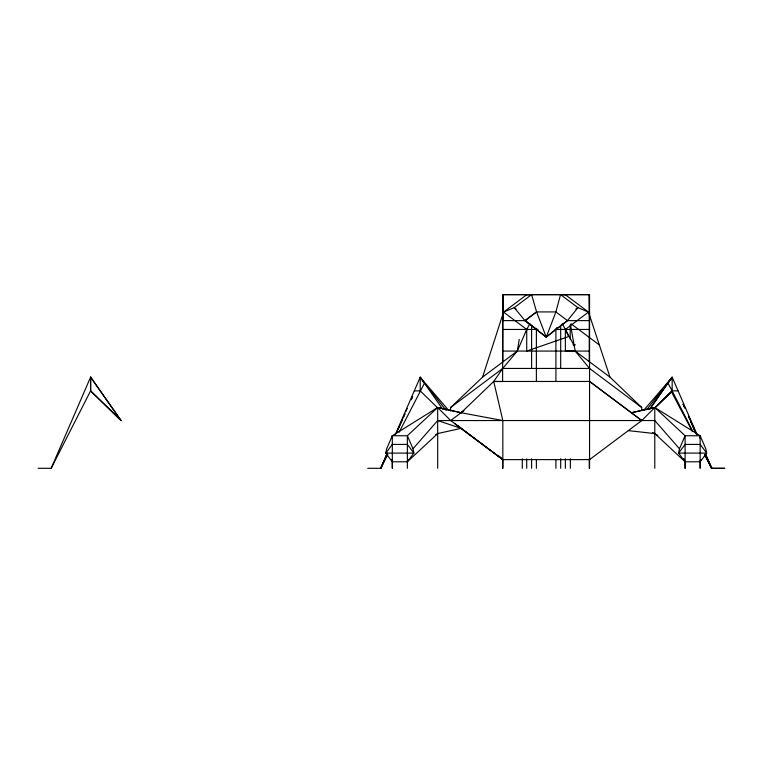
<?xml version="1.0" encoding="UTF-8"?>
<svg xmlns="http://www.w3.org/2000/svg" width="763" height="763" viewBox="0 0 763 763"><rect width="100%" height="100%" fill="white"/><g stroke="black" fill="none" stroke-linecap="round" stroke-linejoin="round"><path stroke-width="1.14" d="M51.178 468.301L90.606 390.866L90.625 377.122L121.04 420.547L90.606 377.122L51.178 468.301L38.15 468.301M392.296 460.165L392.325 468.301L392.325 435.74L437.685 407.518L461.119 412.735L502.836 420.547L502.836 468.301M392.325 438.067L392.325 435.74L407.366 435.74L437.685 407.518L461.148 412.726L493.718 381.462L502.722 368.443L517.314 351.075L526.718 329.454L529.97 323.607M683.705 458.534L685.107 461.787L685.107 468.301L685.107 435.74L654.788 407.518L631.316 412.783M450.628 411.066L450.628 407.518L482.578 377.122L503.561 312.086L514.233 307.651L525.011 320.613L536.589 311.924L555.893 311.924L567.481 320.613L589.561 320.613L589.246 294.632L502.836 294.632L502.722 320.613L526.27 320.613M641.712 410.589L641.721 407.518L609.971 377.122L575.197 351.075L565.364 351.066L565.364 329.454L562.245 323.607M526.422 331.781L526.718 329.454L503.561 312.086L526.718 294.718L531.601 294.632L536.589 311.924L546.241 337.112L567.481 320.613L577.925 307.651L588.492 312.086L609.971 377.122M519.25 339.44L517.314 351.075L482.578 377.122M700.176 460.165L700.148 468.301L700.148 435.74L685.107 435.74L679.471 448.768L678.593 453.108L685.107 461.787L700.186 461.787L706.7 453.108L705.794 448.768L700.148 435.74L654.788 407.518L631.344 412.735M526.718 329.454L526.718 351.075L568.607 336.588L565.364 329.454L588.492 312.086L565.316 294.718L560.547 294.632L555.893 311.924L546.241 337.112L525.011 320.613L536.589 311.924M387.366 453.108L380.775 468.301L387.795 454.51M395.329 434.652L420.241 377.122L424.476 383.169L399.135 432.23M408.31 459.622L407.366 461.787L392.287 461.787L385.773 453.108L386.688 448.768L392.325 435.74L392.325 438.105M700.148 461.787L701.092 459.622M387.118 454.166L380.861 468.301L367.747 468.301M398.191 429.14L402.521 419.354M403.484 417.18L404.934 413.918M380.603 468.224L386.898 454.09M396.111 433.441L404.829 413.88M405.802 411.705L407.251 408.443M536.589 328.376L536.589 329.292L525.011 320.613L546.241 337.112L555.912 329.292L556.971 327.384M649.771 409.044L672.165 377.122L697.039 434.652M649.809 409.044L672.165 377.122L672.165 390.866L692.69 431.171M667.205 384.123L671.45 378.086L643.982 409.979M646.766 409.664L671.43 378.086M457.342 425.506L461.119 428.348L437.685 433.565L407.366 461.787L413.88 453.108L413.002 448.768L437.685 420.547L654.788 420.547L679.471 448.768M655.407 407.49L671.45 391.82L692.461 431.591M577.934 307.651L576.113 309.025L577.934 307.651L560.547 294.632M531.601 294.632L514.233 307.651L516.055 309.025M450.628 407.518L502.722 368.443L589.561 368.443L641.721 407.518M555.912 329.292L567.481 320.613M437.685 468.301L437.685 407.518L450.695 420.547L463.875 410.599L460.099 413.451M502.617 381.548L502.722 294.632L589.561 294.632L589.561 468.301M589.561 459.622L641.778 420.547L654.788 407.518L654.788 468.301M435.673 434.824L437.685 433.565M502.836 329.454L538.087 329.454M555.035 329.454L589.246 329.454M573.051 344.857L575.426 344.857M502.836 351.075L589.246 351.075M502.836 420.547L493.718 381.462L589.675 381.462L641.778 420.547L589.561 381.462M414.261 390.866L420.203 390.866L437.981 408.176M678.107 390.866L672.165 390.866L654.406 408.176L672.165 390.866L667.921 383.169M589.675 459.622L502.722 459.622L454.414 423.379M724.85 468.234L711.593 468.301L704.573 454.51M724.411 468.368L711.383 468.368L705.613 455.32M493.718 381.462L502.722 381.548M628.33 430.628L654.788 433.565L657.811 435.454M654.788 433.565L652.556 433.069L654.788 433.565L685.107 461.787M437.685 420.547L461.119 428.358L502.836 459.622L499.469 456.255M571.144 323.846L599.184 344.857M450.695 420.547L502.836 459.622M90.606 390.866L121.04 420.547L90.606 390.866L90.606 377.122M448.262 409.912L420.814 378.019L446.212 410.523M589.561 368.443L575.197 351.075L570.409 324.275M442.588 409.044L420.203 377.122L420.203 390.866M565.364 329.454L574.253 345.763M704.63 454.624L711.822 468.234L705.498 454.109M683.123 404.152L685.06 408.491M688.474 416.093L696.733 434.557M683.057 404.171L684.516 407.423M688.388 416.121L689.838 419.383M690.811 421.558L696.629 434.595M705.346 454.157L711.641 468.291L705.46 454.128M690.687 421.596L692.127 424.857M693.09 427.032L695.017 431.381M413.002 448.768L407.366 435.74L407.366 468.301M391.381 459.622L392.325 461.787M700.157 438.067L700.148 435.74L700.148 438.105M570.209 325.429L570.228 339.144M589.246 294.632L589.246 361.729M589.246 458.83L589.246 468.301M570.352 458.811L570.352 468.301M565.364 458.83L565.364 468.301M560.691 325.343L560.691 368.443M560.691 458.792L560.691 468.301M555.912 329.368L555.912 381.462M555.912 459.622L555.912 468.301M536.379 329.368L536.379 381.462M536.379 459.622L536.379 468.301M531.601 325.343L531.601 368.443M531.601 458.792L531.601 468.301M526.718 458.83L526.718 468.301M522.302 458.811L522.302 468.301M502.836 294.632L502.836 361.929M502.722 459.164L502.722 468.301M412.63 396.512L411.19 399.774L412.583 396.493M392.287 444.419L385.773 453.108L413.88 453.108L407.366 444.419L392.287 444.419M685.107 444.419L678.593 453.108L706.7 453.108L700.186 444.419L685.107 444.419"/></g></svg>
